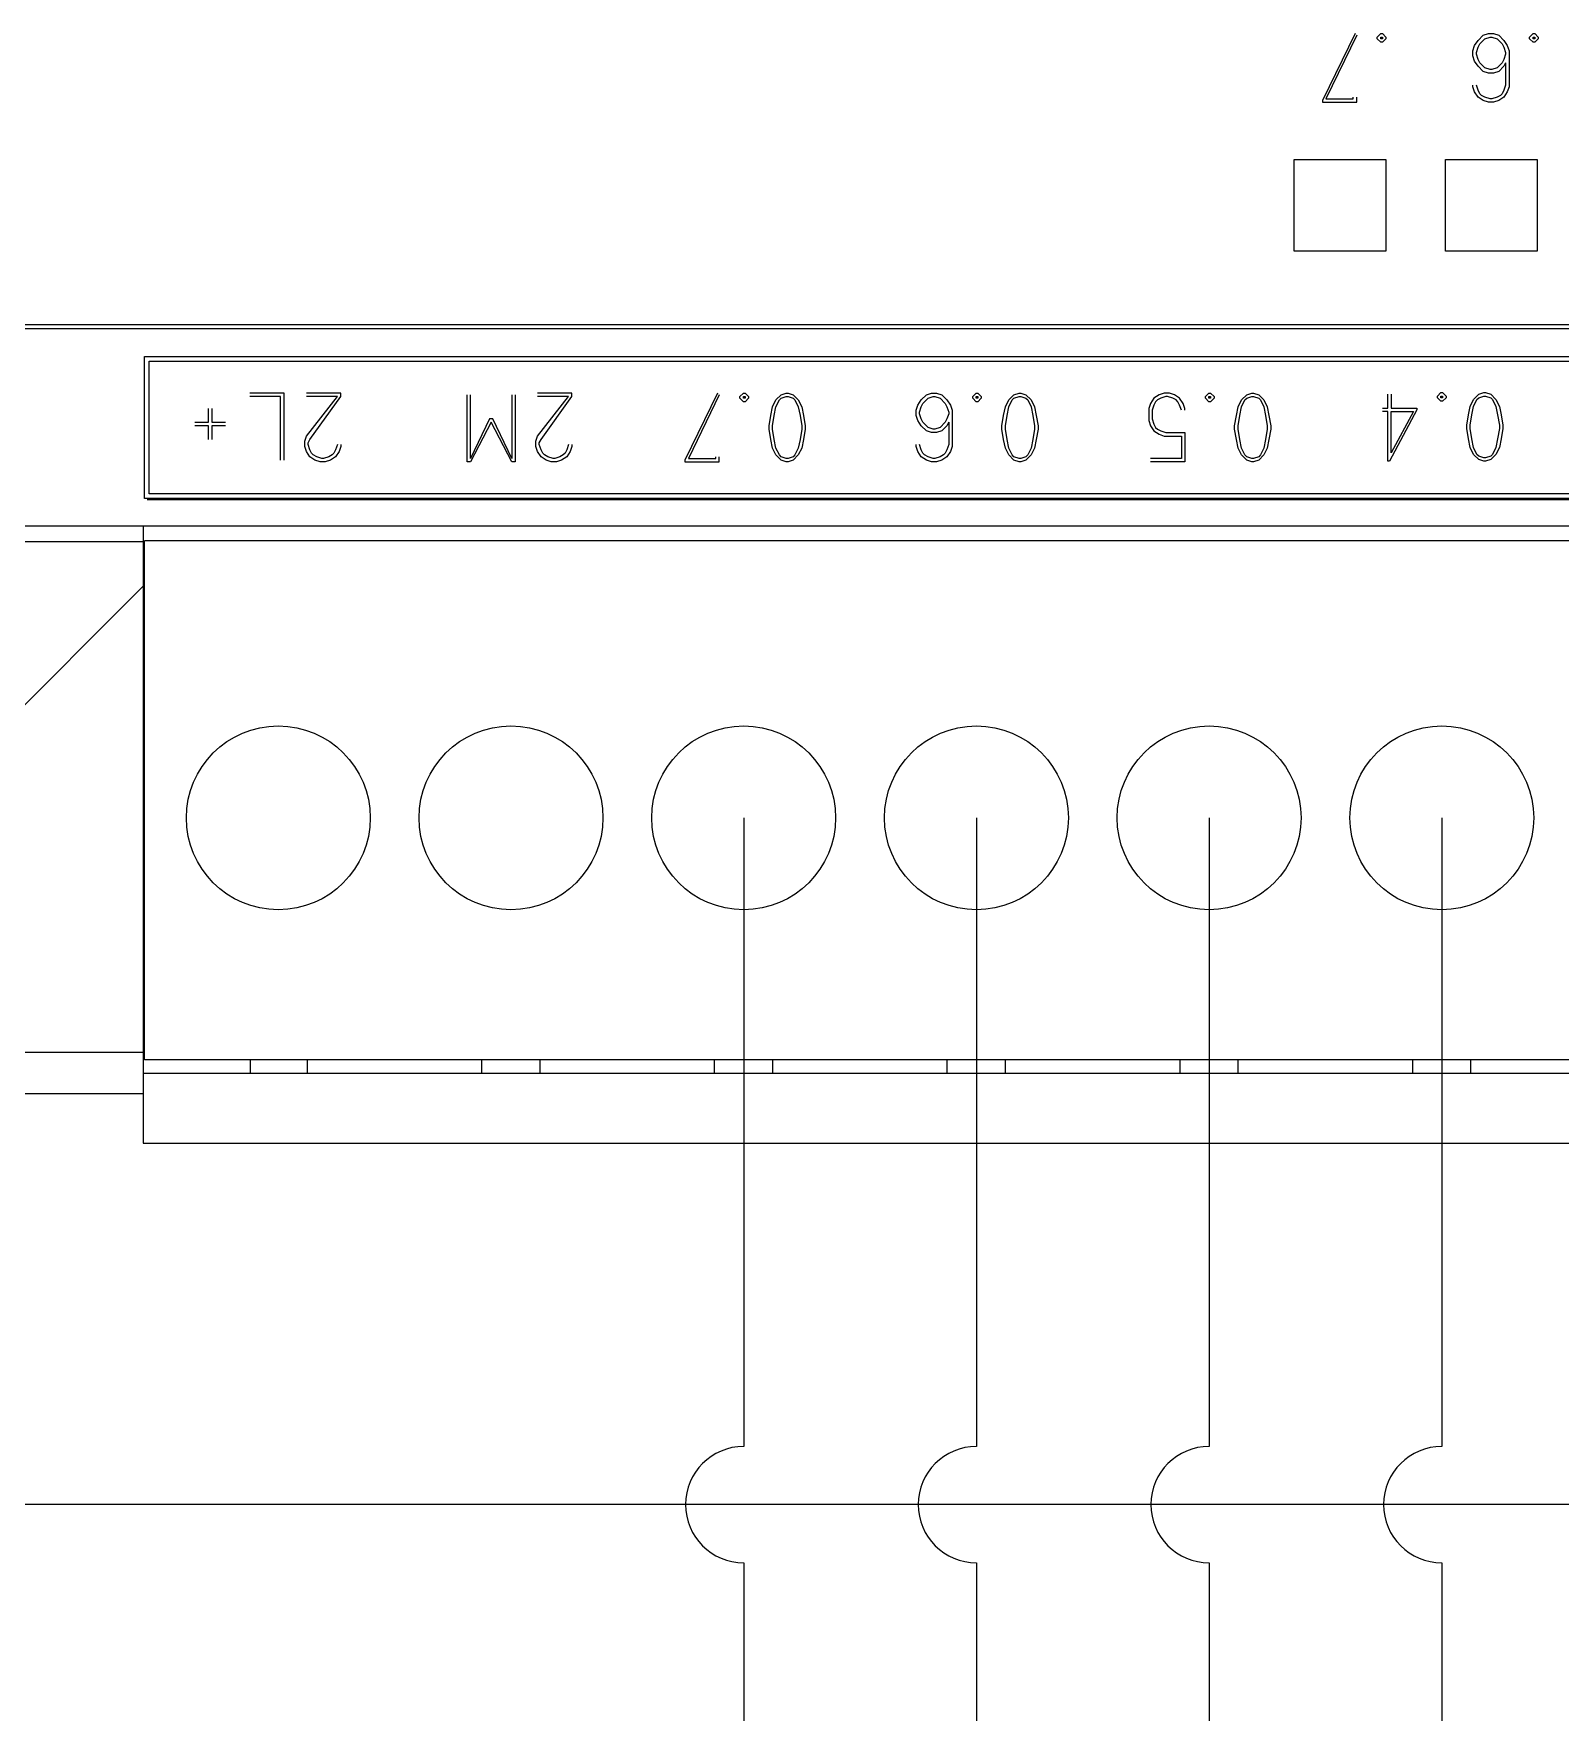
# Model space of a CAD drawing. Header units: millimetres. Extents: x 408 to 981, y 278 to 684.
# Drawn here: x 605.46 to 638.79, y 424.69 to 461.35 of the extents above; entities that cross this region are included whole.
import ezdxf

# ---------------------------------------------------------------- set-up
doc = ezdxf.new("R2010")
doc.units = ezdxf.units.MM
for name, color, linetype in [('0007LEVEL_0', 7, 'Continuous'), ('0007LEVEL_1', 7, 'Continuous'), ('8_ALL_NOTES_BALLOONS_SYMBOLS_GT', 7, 'Continuous'), ('RED_2.5mm^2', 1, 'Continuous')]:
    doc.layers.add(name, color=color, linetype=linetype)

msp = doc.modelspace()

# ---------------------------------------------------------------- linework, layer by layer
at = {"color": 7, "linetype": 'Continuous'}
for p, q in [((632.983, 456.596), (632.983, 458.596)), ((632.983, 458.596), (634.983, 458.596)), ((634.983, 458.596), (634.983, 456.596)), ((636.283, 456.596), (636.283, 458.596)), ((636.283, 458.596), (638.283, 458.596)), ((638.283, 458.596), (638.283, 456.596)), ((634.983, 456.596), (632.983, 456.596)), ((638.283, 456.596), (636.283, 456.596)), ((539.283, 454.996), (692.483, 454.996)), ((539.283, 454.905), (692.483, 454.905)), ((539.183, 450.596), (672.263, 450.596))]:
    msp.add_line(p, q, dxfattribs=at)
at = {"layer": '0007LEVEL_0', "color": 7, "linetype": 'Continuous'}
for p, q in [((634.308, 461.346), (633.595, 459.883)), ((634.345, 461.308), (633.67, 459.921)), ((634.795, 461.271), (634.87, 461.346)), ((634.795, 461.233), (634.795, 461.271)), ((634.87, 461.158), (634.795, 461.233)), ((634.87, 461.346), (634.908, 461.346)), ((634.87, 461.233), (634.87, 461.271)), ((634.87, 461.271), (634.908, 461.271)), ((634.908, 461.233), (634.87, 461.233)), ((634.908, 461.158), (634.87, 461.158)), ((634.908, 461.346), (634.983, 461.271)), ((634.908, 461.271), (634.908, 461.233)), ((634.983, 461.233), (634.908, 461.158)), ((634.983, 461.271), (634.983, 461.233)), ((636.92, 461.083), (636.995, 461.196)), ((636.995, 461.196), (637.108, 461.308)), ((637.033, 461.121), (637.145, 461.233)), ((637.108, 461.308), (637.22, 461.346)), ((637.145, 461.233), (637.258, 461.271)), ((637.22, 461.346), (637.333, 461.346)), ((637.258, 461.271), (637.295, 461.271)), ((637.295, 461.271), (637.408, 461.233)), ((637.333, 461.346), (637.445, 461.308)), ((637.408, 461.233), (637.52, 461.121)), ((637.445, 461.308), (637.558, 461.196)), ((637.558, 461.196), (637.633, 461.083)), ((638.12, 461.271), (638.195, 461.346)), ((638.12, 461.233), (638.12, 461.271)), ((638.195, 461.158), (638.12, 461.233)), ((638.195, 461.346), (638.233, 461.346)), ((638.195, 461.233), (638.195, 461.271)), ((638.195, 461.271), (638.233, 461.271)), ((638.233, 461.233), (638.195, 461.233)), ((638.233, 461.158), (638.195, 461.158)), ((638.233, 461.346), (638.308, 461.271)), ((638.233, 461.271), (638.233, 461.233)), ((638.308, 461.233), (638.233, 461.158)), ((638.308, 461.271), (638.308, 461.233)), ((636.883, 460.971), (636.92, 461.083)), ((636.883, 460.858), (636.883, 460.971)), ((636.92, 460.746), (636.883, 460.858)), ((636.958, 460.933), (636.995, 461.046)), ((636.958, 460.896), (636.958, 460.933)), ((636.995, 460.783), (636.958, 460.896)), ((636.995, 461.046), (637.033, 461.121)), ((637.033, 460.708), (636.995, 460.783)), ((637.52, 461.121), (637.558, 461.046)), ((637.558, 460.783), (637.52, 460.708)), ((637.558, 461.046), (637.595, 460.933)), ((637.595, 460.896), (637.558, 460.783)), ((637.595, 460.933), (637.595, 460.896)), ((637.633, 461.083), (637.67, 460.971)), ((637.67, 460.971), (637.67, 460.183)), ((636.995, 460.633), (636.92, 460.746)), ((637.108, 460.521), (636.995, 460.633)), ((637.145, 460.596), (637.033, 460.708)), ((637.22, 460.483), (637.108, 460.521)), ((637.258, 460.558), (637.145, 460.596)), ((637.333, 460.483), (637.22, 460.483)), ((637.295, 460.558), (637.258, 460.558)), ((637.408, 460.596), (637.295, 460.558)), ((637.445, 460.521), (637.333, 460.483)), ((637.52, 460.708), (637.408, 460.596)), ((637.558, 460.633), (637.445, 460.521)), ((637.595, 460.708), (637.558, 460.633)), ((637.595, 460.708), (637.595, 460.221)), ((636.883, 460.183), (636.883, 460.221)), ((636.92, 460.071), (636.883, 460.183)), ((636.995, 459.958), (636.92, 460.071)), ((636.995, 460.108), (636.958, 460.221)), ((637.033, 460.033), (636.995, 460.108)), ((637.558, 460.108), (637.52, 460.033)), ((637.595, 460.221), (637.558, 460.108)), ((637.633, 460.071), (637.558, 459.958)), ((637.67, 460.183), (637.633, 460.071)), ((633.595, 459.883), (633.595, 459.846)), ((633.595, 459.846), (634.345, 459.846)), ((633.67, 459.921), (634.27, 459.921)), ((634.27, 459.921), (634.27, 459.958)), ((634.345, 459.846), (634.345, 459.958)), ((637.108, 459.883), (636.995, 459.958)), ((637.07, 459.996), (637.033, 460.033)), ((637.145, 459.958), (637.07, 459.996)), ((637.22, 459.846), (637.108, 459.883)), ((637.258, 459.921), (637.145, 459.958)), ((637.333, 459.846), (637.22, 459.846)), ((637.295, 459.921), (637.258, 459.921)), ((637.408, 459.958), (637.295, 459.921)), ((637.445, 459.883), (637.333, 459.846)), ((637.483, 459.996), (637.408, 459.958)), ((637.558, 459.958), (637.445, 459.883)), ((637.52, 460.033), (637.483, 459.996))]:
    msp.add_line(p, q, dxfattribs=at)
at = {"layer": '0007LEVEL_1', "color": 7, "linetype": 'Continuous'}
for p, q in [((607.883, 451.196), (607.883, 454.296)), ((607.883, 454.296), (672.263, 454.296)), ((607.983, 451.296), (607.983, 454.196)), ((607.983, 454.196), (672.163, 454.196)), ((610.929, 453.496), (610.179, 453.496)), ((610.929, 452.033), (610.929, 453.496)), ((612.167, 453.496), (611.417, 453.496)), ((612.167, 453.421), (612.167, 453.496)), ((614.925, 451.996), (614.925, 453.458)), ((615, 452.071), (615, 453.458)), ((615.9, 453.458), (615.9, 452.071)), ((615.975, 453.458), (615.975, 451.996)), ((617.213, 453.496), (616.463, 453.496)), ((617.213, 453.421), (617.213, 453.496)), ((620.393, 453.496), (619.68, 452.033)), ((620.43, 453.458), (619.755, 452.071)), ((620.88, 453.421), (620.955, 453.496)), ((620.955, 453.496), (620.993, 453.496)), ((620.993, 453.496), (621.068, 453.421)), ((621.668, 453.346), (621.78, 453.458)), ((621.78, 453.458), (621.893, 453.496)), ((621.893, 453.496), (621.93, 453.496)), ((621.93, 453.496), (622.043, 453.458)), ((622.043, 453.458), (622.155, 453.346)), ((624.838, 453.346), (624.95, 453.458)), ((624.95, 453.458), (625.063, 453.496)), ((625.063, 453.496), (625.175, 453.496)), ((625.175, 453.496), (625.288, 453.458)), ((625.288, 453.458), (625.4, 453.346)), ((625.963, 453.421), (626.038, 453.496)), ((626.038, 453.496), (626.075, 453.496)), ((626.075, 453.496), (626.15, 453.421)), ((626.75, 453.346), (626.863, 453.458)), ((626.863, 453.458), (626.975, 453.496)), ((626.975, 453.496), (627.013, 453.496)), ((627.013, 453.496), (627.125, 453.458)), ((627.125, 453.458), (627.238, 453.346)), ((630.03, 453.458), (629.918, 453.383)), ((630.143, 453.496), (630.03, 453.458)), ((630.255, 453.496), (630.143, 453.496)), ((630.368, 453.458), (630.255, 453.496)), ((630.48, 453.383), (630.368, 453.458)), ((631.043, 453.421), (631.118, 453.496)), ((631.118, 453.496), (631.155, 453.496)), ((631.155, 453.496), (631.23, 453.421)), ((631.83, 453.346), (631.943, 453.458)), ((631.943, 453.458), (632.055, 453.496)), ((632.055, 453.496), (632.093, 453.496)), ((632.093, 453.496), (632.205, 453.458)), ((632.205, 453.458), (632.318, 453.346)), ((635.021, 453.17), (635.021, 453.47)), ((635.096, 453.47), (635.096, 453.17)), ((636.109, 453.432), (636.184, 453.507)), ((636.184, 453.507), (636.221, 453.507)), ((636.221, 453.507), (636.296, 453.432)), ((636.896, 453.357), (637.009, 453.47)), ((637.009, 453.47), (637.121, 453.507)), ((637.121, 453.507), (637.159, 453.507)), ((637.159, 453.507), (637.271, 453.47)), ((637.271, 453.47), (637.384, 453.357)), ((609.279, 452.858), (609.279, 453.158)), ((609.354, 453.158), (609.354, 452.858)), ((610.854, 453.421), (610.179, 453.421)), ((610.854, 452.033), (610.854, 453.421)), ((611.417, 452.558), (612.092, 453.421)), ((612.092, 453.421), (611.417, 453.421)), ((611.492, 452.483), (612.167, 453.421)), ((616.463, 452.558), (617.138, 453.421)), ((617.138, 453.421), (616.463, 453.421)), ((616.538, 452.483), (617.213, 453.421)), ((620.88, 453.383), (620.88, 453.421)), ((620.955, 453.308), (620.88, 453.383)), ((620.955, 453.383), (620.955, 453.421)), ((620.955, 453.421), (620.993, 453.421)), ((620.993, 453.383), (620.955, 453.383)), ((620.993, 453.308), (620.955, 453.308)), ((620.993, 453.421), (620.993, 453.383)), ((621.068, 453.383), (620.993, 453.308)), ((621.068, 453.421), (621.068, 453.383)), ((621.555, 453.008), (621.593, 453.196)), ((621.593, 453.196), (621.668, 453.346)), ((621.63, 453.008), (621.668, 453.196)), ((621.668, 453.196), (621.743, 453.346)), ((621.743, 453.346), (621.78, 453.383)), ((621.78, 453.383), (621.893, 453.421)), ((621.893, 453.421), (621.93, 453.421)), ((621.93, 453.421), (622.043, 453.383)), ((622.043, 453.383), (622.08, 453.346)), ((622.08, 453.346), (622.155, 453.196)), ((622.155, 453.346), (622.23, 453.196)), ((622.155, 453.196), (622.193, 453.008)), ((622.23, 453.196), (622.268, 453.008)), ((624.725, 453.121), (624.763, 453.233)), ((624.725, 453.008), (624.725, 453.121)), ((624.763, 453.233), (624.838, 453.346)), ((624.8, 453.083), (624.838, 453.196)), ((624.8, 453.046), (624.8, 453.083)), ((624.838, 453.196), (624.875, 453.271)), ((624.875, 453.271), (624.988, 453.383)), ((624.988, 453.383), (625.1, 453.421)), ((625.1, 453.421), (625.138, 453.421)), ((625.138, 453.421), (625.25, 453.383)), ((625.25, 453.383), (625.363, 453.271)), ((625.363, 453.271), (625.4, 453.196)), ((625.4, 453.346), (625.475, 453.233)), ((625.4, 453.196), (625.438, 453.083)), ((625.438, 453.083), (625.438, 453.046)), ((625.475, 453.233), (625.513, 453.121)), ((625.513, 453.121), (625.513, 452.333)), ((625.963, 453.383), (625.963, 453.421)), ((626.038, 453.308), (625.963, 453.383)), ((626.038, 453.383), (626.038, 453.421)), ((626.038, 453.421), (626.075, 453.421)), ((626.075, 453.383), (626.038, 453.383)), ((626.075, 453.308), (626.038, 453.308)), ((626.075, 453.421), (626.075, 453.383)), ((626.15, 453.383), (626.075, 453.308)), ((626.15, 453.421), (626.15, 453.383)), ((626.638, 453.008), (626.675, 453.196)), ((626.675, 453.196), (626.75, 453.346)), ((626.713, 453.008), (626.75, 453.196)), ((626.75, 453.196), (626.825, 453.346)), ((626.825, 453.346), (626.863, 453.383)), ((626.863, 453.383), (626.975, 453.421)), ((626.975, 453.421), (627.013, 453.421)), ((627.013, 453.421), (627.125, 453.383)), ((627.125, 453.383), (627.163, 453.346)), ((627.163, 453.346), (627.238, 453.196)), ((627.238, 453.346), (627.313, 453.196)), ((627.238, 453.196), (627.275, 453.008)), ((627.313, 453.196), (627.35, 453.008)), ((629.843, 453.271), (629.805, 453.158)), ((629.805, 453.158), (629.805, 452.896)), ((629.918, 453.383), (629.843, 453.271)), ((629.918, 453.233), (629.88, 453.121)), ((629.88, 453.121), (629.88, 452.933)), ((629.955, 453.308), (629.918, 453.233)), ((629.993, 453.346), (629.955, 453.308)), ((630.068, 453.383), (629.993, 453.346)), ((630.18, 453.421), (630.068, 453.383)), ((630.218, 453.421), (630.18, 453.421)), ((630.33, 453.383), (630.218, 453.421)), ((630.405, 453.346), (630.33, 453.383)), ((630.443, 453.308), (630.405, 453.346)), ((630.48, 453.233), (630.443, 453.308)), ((630.555, 453.271), (630.48, 453.383)), ((630.518, 453.121), (630.48, 453.233)), ((630.593, 453.158), (630.555, 453.271)), ((630.593, 453.121), (630.593, 453.158)), ((631.043, 453.383), (631.043, 453.421)), ((631.118, 453.308), (631.043, 453.383)), ((631.118, 453.383), (631.118, 453.421)), ((631.118, 453.421), (631.155, 453.421)), ((631.155, 453.383), (631.118, 453.383)), ((631.155, 453.308), (631.118, 453.308)), ((631.155, 453.421), (631.155, 453.383)), ((631.23, 453.383), (631.155, 453.308)), ((631.23, 453.421), (631.23, 453.383)), ((631.718, 453.008), (631.755, 453.196)), ((631.755, 453.196), (631.83, 453.346)), ((631.793, 453.008), (631.83, 453.196)), ((631.83, 453.196), (631.905, 453.346)), ((631.905, 453.346), (631.943, 453.383)), ((631.943, 453.383), (632.055, 453.421)), ((632.055, 453.421), (632.093, 453.421)), ((632.093, 453.421), (632.205, 453.383)), ((632.205, 453.383), (632.243, 453.346)), ((632.243, 453.346), (632.318, 453.196)), ((632.318, 453.346), (632.393, 453.196)), ((632.318, 453.196), (632.355, 453.008)), ((632.393, 453.196), (632.43, 453.008)), ((634.909, 453.17), (635.021, 453.17)), ((635.021, 453.095), (634.909, 453.095)), ((635.021, 452.007), (635.021, 453.095)), ((635.659, 453.132), (635.059, 452.007)), ((635.096, 453.17), (635.659, 453.17)), ((635.584, 453.095), (635.096, 452.195)), ((635.096, 452.195), (635.096, 453.095)), ((635.096, 453.095), (635.584, 453.095)), ((635.659, 453.17), (635.659, 453.132)), ((636.109, 453.395), (636.109, 453.432)), ((636.184, 453.32), (636.109, 453.395)), ((636.184, 453.395), (636.184, 453.432)), ((636.184, 453.432), (636.221, 453.432)), ((636.221, 453.395), (636.184, 453.395)), ((636.221, 453.32), (636.184, 453.32)), ((636.221, 453.432), (636.221, 453.395)), ((636.296, 453.395), (636.221, 453.32)), ((636.296, 453.432), (636.296, 453.395)), ((636.784, 453.02), (636.821, 453.207)), ((636.821, 453.207), (636.896, 453.357)), ((636.859, 453.02), (636.896, 453.207)), ((636.896, 453.207), (636.971, 453.357)), ((636.971, 453.357), (637.009, 453.395)), ((637.009, 453.395), (637.121, 453.432)), ((637.121, 453.432), (637.159, 453.432)), ((637.159, 453.432), (637.271, 453.395)), ((637.271, 453.395), (637.309, 453.357)), ((637.309, 453.357), (637.384, 453.207)), ((637.384, 453.357), (637.459, 453.207)), ((637.384, 453.207), (637.421, 453.02)), ((637.459, 453.207), (637.496, 453.02)), ((608.979, 452.858), (609.279, 452.858)), ((609.279, 452.783), (608.979, 452.783)), ((609.279, 452.483), (609.279, 452.783)), ((609.354, 452.858), (609.654, 452.858)), ((609.354, 452.783), (609.354, 452.483)), ((609.654, 452.783), (609.354, 452.783)), ((615.413, 452.933), (615, 452.071)), ((615.45, 452.858), (615, 451.996)), ((615.488, 452.933), (615.413, 452.933)), ((615.9, 451.996), (615.45, 452.858)), ((615.9, 452.071), (615.488, 452.933)), ((621.518, 452.783), (621.555, 453.008)), ((621.518, 452.708), (621.518, 452.783)), ((621.555, 452.483), (621.518, 452.708)), ((621.593, 452.783), (621.63, 453.008)), ((621.593, 452.708), (621.593, 452.783)), ((621.63, 452.483), (621.593, 452.708)), ((622.193, 453.008), (622.23, 452.783)), ((622.23, 452.708), (622.193, 452.483)), ((622.23, 452.783), (622.23, 452.708)), ((622.268, 453.008), (622.305, 452.783)), ((622.305, 452.708), (622.268, 452.483)), ((622.305, 452.783), (622.305, 452.708)), ((624.763, 452.896), (624.725, 453.008)), ((624.838, 452.783), (624.763, 452.896)), ((624.838, 452.933), (624.8, 453.046)), ((624.875, 452.858), (624.838, 452.933)), ((624.95, 452.671), (624.838, 452.783)), ((624.988, 452.746), (624.875, 452.858)), ((625.1, 452.708), (624.988, 452.746)), ((625.138, 452.708), (625.1, 452.708)), ((625.25, 452.746), (625.138, 452.708)), ((625.363, 452.858), (625.25, 452.746)), ((625.4, 452.783), (625.288, 452.671)), ((625.4, 452.933), (625.363, 452.858)), ((625.438, 453.046), (625.4, 452.933)), ((625.438, 452.858), (625.4, 452.783)), ((625.438, 452.858), (625.438, 452.371)), ((626.6, 452.783), (626.638, 453.008)), ((626.6, 452.708), (626.6, 452.783)), ((626.638, 452.483), (626.6, 452.708)), ((626.675, 452.783), (626.713, 453.008)), ((626.675, 452.708), (626.675, 452.783)), ((626.713, 452.483), (626.675, 452.708)), ((627.275, 453.008), (627.313, 452.783)), ((627.313, 452.708), (627.275, 452.483)), ((627.313, 452.783), (627.313, 452.708)), ((627.35, 453.008), (627.388, 452.783)), ((627.388, 452.708), (627.35, 452.483)), ((627.388, 452.783), (627.388, 452.708)), ((629.805, 452.896), (629.843, 452.783)), ((629.843, 452.783), (629.918, 452.671)), ((629.88, 452.933), (629.918, 452.821)), ((629.918, 452.821), (629.955, 452.746)), ((629.955, 452.746), (629.993, 452.708)), ((629.993, 452.708), (630.068, 452.671)), ((631.68, 452.783), (631.718, 453.008)), ((631.68, 452.708), (631.68, 452.783)), ((631.718, 452.483), (631.68, 452.708)), ((631.755, 452.783), (631.793, 453.008)), ((631.755, 452.708), (631.755, 452.783)), ((631.793, 452.483), (631.755, 452.708)), ((632.355, 453.008), (632.393, 452.783)), ((632.393, 452.708), (632.355, 452.483)), ((632.393, 452.783), (632.393, 452.708)), ((632.43, 453.008), (632.468, 452.783)), ((632.468, 452.708), (632.43, 452.483)), ((632.468, 452.783), (632.468, 452.708)), ((636.746, 452.795), (636.784, 453.02)), ((636.746, 452.72), (636.746, 452.795)), ((636.784, 452.495), (636.746, 452.72)), ((636.821, 452.795), (636.859, 453.02)), ((636.821, 452.72), (636.821, 452.795)), ((636.859, 452.495), (636.821, 452.72)), ((637.421, 453.02), (637.459, 452.795)), ((637.459, 452.72), (637.421, 452.495)), ((637.459, 452.795), (637.459, 452.72)), ((637.496, 453.02), (637.534, 452.795)), ((637.534, 452.72), (637.496, 452.495)), ((637.534, 452.795), (637.534, 452.72)), ((611.379, 452.446), (611.417, 452.558)), ((611.379, 452.333), (611.379, 452.446)), ((611.454, 452.408), (611.492, 452.483)), ((611.454, 452.371), (611.454, 452.408)), ((611.492, 452.258), (611.454, 452.371)), ((612.092, 452.371), (612.054, 452.258)), ((612.167, 452.371), (612.167, 452.333)), ((616.425, 452.446), (616.463, 452.558)), ((616.425, 452.333), (616.425, 452.446)), ((616.5, 452.408), (616.538, 452.483)), ((616.5, 452.371), (616.5, 452.408)), ((616.538, 452.258), (616.5, 452.371)), ((617.138, 452.371), (617.1, 452.258)), ((617.213, 452.371), (617.213, 452.333)), ((621.593, 452.296), (621.555, 452.483)), ((621.668, 452.296), (621.63, 452.483)), ((622.193, 452.483), (622.155, 452.296)), ((622.268, 452.483), (622.23, 452.296)), ((624.725, 452.333), (624.725, 452.371)), ((624.838, 452.258), (624.8, 452.371)), ((625.063, 452.633), (624.95, 452.671)), ((625.175, 452.633), (625.063, 452.633)), ((625.288, 452.671), (625.175, 452.633)), ((625.438, 452.371), (625.4, 452.258)), ((626.675, 452.296), (626.638, 452.483)), ((626.75, 452.296), (626.713, 452.483)), ((627.275, 452.483), (627.238, 452.296)), ((627.35, 452.483), (627.313, 452.296)), ((629.918, 452.671), (630.03, 452.596)), ((630.03, 452.596), (630.143, 452.558)), ((630.068, 452.671), (630.18, 452.633)), ((630.143, 452.558), (630.518, 452.558)), ((630.18, 452.633), (630.593, 452.633)), ((630.518, 452.558), (630.518, 452.071)), ((630.593, 452.633), (630.593, 451.996)), ((631.755, 452.296), (631.718, 452.483)), ((631.83, 452.296), (631.793, 452.483)), ((632.355, 452.483), (632.318, 452.296)), ((632.43, 452.483), (632.393, 452.296)), ((636.821, 452.307), (636.784, 452.495)), ((636.896, 452.307), (636.859, 452.495)), ((637.421, 452.495), (637.384, 452.307)), ((637.496, 452.495), (637.459, 452.307)), ((611.417, 452.221), (611.379, 452.333)), ((611.492, 452.108), (611.417, 452.221)), ((611.529, 452.183), (611.492, 452.258)), ((611.604, 452.033), (611.492, 452.108)), ((611.567, 452.146), (611.529, 452.183)), ((611.642, 452.108), (611.567, 452.146)), ((611.717, 451.996), (611.604, 452.033)), ((611.754, 452.071), (611.642, 452.108)), ((611.829, 451.996), (611.717, 451.996)), ((611.792, 452.071), (611.754, 452.071)), ((611.904, 452.108), (611.792, 452.071)), ((611.942, 452.033), (611.829, 451.996)), ((611.979, 452.146), (611.904, 452.108)), ((612.054, 452.108), (611.942, 452.033)), ((612.017, 452.183), (611.979, 452.146)), ((612.054, 452.258), (612.017, 452.183)), ((612.129, 452.221), (612.054, 452.108)), ((612.167, 452.333), (612.129, 452.221)), ((615, 451.996), (614.925, 451.996)), ((615.975, 451.996), (615.9, 451.996)), ((616.463, 452.221), (616.425, 452.333)), ((616.538, 452.108), (616.463, 452.221)), ((616.575, 452.183), (616.538, 452.258)), ((616.65, 452.033), (616.538, 452.108)), ((616.613, 452.146), (616.575, 452.183)), ((616.688, 452.108), (616.613, 452.146)), ((616.763, 451.996), (616.65, 452.033)), ((616.8, 452.071), (616.688, 452.108)), ((616.875, 451.996), (616.763, 451.996)), ((616.838, 452.071), (616.8, 452.071)), ((616.95, 452.108), (616.838, 452.071)), ((616.988, 452.033), (616.875, 451.996)), ((617.025, 452.146), (616.95, 452.108)), ((617.1, 452.108), (616.988, 452.033)), ((617.063, 452.183), (617.025, 452.146)), ((617.1, 452.258), (617.063, 452.183)), ((617.175, 452.221), (617.1, 452.108)), ((617.213, 452.333), (617.175, 452.221)), ((619.68, 452.033), (619.68, 451.996)), ((619.68, 451.996), (620.43, 451.996)), ((619.755, 452.071), (620.355, 452.071)), ((620.355, 452.071), (620.355, 452.108)), ((620.43, 451.996), (620.43, 452.108)), ((621.668, 452.146), (621.593, 452.296)), ((621.743, 452.146), (621.668, 452.296)), ((621.78, 452.033), (621.668, 452.146)), ((621.78, 452.108), (621.743, 452.146)), ((621.893, 452.071), (621.78, 452.108)), ((621.893, 451.996), (621.78, 452.033)), ((621.93, 452.071), (621.893, 452.071)), ((621.93, 451.996), (621.893, 451.996)), ((622.043, 452.108), (621.93, 452.071)), ((622.043, 452.033), (621.93, 451.996)), ((622.155, 452.146), (622.043, 452.033)), ((622.08, 452.146), (622.043, 452.108)), ((622.155, 452.296), (622.08, 452.146)), ((622.23, 452.296), (622.155, 452.146)), ((624.763, 452.221), (624.725, 452.333)), ((624.838, 452.108), (624.763, 452.221)), ((624.875, 452.183), (624.838, 452.258)), ((624.95, 452.033), (624.838, 452.108)), ((624.913, 452.146), (624.875, 452.183)), ((624.988, 452.108), (624.913, 452.146)), ((625.063, 451.996), (624.95, 452.033)), ((625.1, 452.071), (624.988, 452.108)), ((625.175, 451.996), (625.063, 451.996)), ((625.138, 452.071), (625.1, 452.071)), ((625.25, 452.108), (625.138, 452.071)), ((625.288, 452.033), (625.175, 451.996)), ((625.325, 452.146), (625.25, 452.108)), ((625.4, 452.108), (625.288, 452.033)), ((625.363, 452.183), (625.325, 452.146)), ((625.4, 452.258), (625.363, 452.183)), ((625.475, 452.221), (625.4, 452.108)), ((625.513, 452.333), (625.475, 452.221)), ((626.75, 452.146), (626.675, 452.296)), ((626.825, 452.146), (626.75, 452.296)), ((626.863, 452.033), (626.75, 452.146)), ((626.863, 452.108), (626.825, 452.146)), ((626.975, 452.071), (626.863, 452.108)), ((626.975, 451.996), (626.863, 452.033)), ((627.013, 452.071), (626.975, 452.071)), ((627.013, 451.996), (626.975, 451.996)), ((627.125, 452.108), (627.013, 452.071)), ((627.125, 452.033), (627.013, 451.996)), ((627.238, 452.146), (627.125, 452.033)), ((627.163, 452.146), (627.125, 452.108)), ((627.238, 452.296), (627.163, 452.146)), ((627.313, 452.296), (627.238, 452.146)), ((630.518, 452.071), (629.843, 452.071)), ((630.593, 451.996), (629.843, 451.996)), ((631.83, 452.146), (631.755, 452.296)), ((631.905, 452.146), (631.83, 452.296)), ((631.943, 452.033), (631.83, 452.146)), ((631.943, 452.108), (631.905, 452.146)), ((632.055, 452.071), (631.943, 452.108)), ((632.055, 451.996), (631.943, 452.033)), ((632.093, 452.071), (632.055, 452.071)), ((632.093, 451.996), (632.055, 451.996)), ((632.205, 452.108), (632.093, 452.071)), ((632.205, 452.033), (632.093, 451.996)), ((632.318, 452.146), (632.205, 452.033)), ((632.243, 452.146), (632.205, 452.108)), ((632.318, 452.296), (632.243, 452.146)), ((632.393, 452.296), (632.318, 452.146)), ((635.059, 452.007), (635.021, 452.007)), ((636.896, 452.157), (636.821, 452.307)), ((636.971, 452.157), (636.896, 452.307)), ((637.009, 452.045), (636.896, 452.157)), ((637.009, 452.12), (636.971, 452.157)), ((637.121, 452.082), (637.009, 452.12)), ((637.121, 452.007), (637.009, 452.045)), ((637.159, 452.082), (637.121, 452.082)), ((637.159, 452.007), (637.121, 452.007)), ((637.271, 452.12), (637.159, 452.082)), ((637.271, 452.045), (637.159, 452.007)), ((637.384, 452.157), (637.271, 452.045)), ((637.309, 452.157), (637.271, 452.12)), ((637.384, 452.307), (637.309, 452.157)), ((637.459, 452.307), (637.384, 452.157)), ((672.163, 451.296), (607.983, 451.296)), ((672.263, 451.196), (607.883, 451.196))]:
    msp.add_line(p, q, dxfattribs=at)
at = {"layer": '8_ALL_NOTES_BALLOONS_SYMBOLS_GT', "color": 7, "linetype": 'Continuous'}
for p, q in [((607.937, 451.173), (672.334, 451.173)), ((539.183, 450.596), (672.263, 450.596)), ((607.856, 450.596), (607.856, 437.12)), ((607.856, 450.246), (603.564, 450.246)), ((607.882, 438.938), (607.882, 450.267)), ((669.604, 450.267), (607.882, 450.267)), ((607.856, 449.277), (603.564, 444.985)), ((607.856, 439.096), (603.564, 439.096)), ((669.604, 438.938), (607.882, 438.938)), ((610.193, 438.644), (610.193, 438.938)), ((611.438, 438.644), (611.438, 438.938)), ((615.248, 438.644), (615.248, 438.938)), ((616.518, 438.644), (616.518, 438.938)), ((620.328, 438.644), (620.328, 438.938)), ((621.598, 438.644), (621.598, 438.938)), ((625.408, 438.644), (625.408, 438.938)), ((626.678, 438.644), (626.678, 438.938)), ((630.488, 438.644), (630.488, 438.938)), ((631.758, 438.644), (631.758, 438.938)), ((635.568, 438.644), (635.568, 438.938)), ((636.838, 438.644), (636.838, 438.938)), ((607.856, 438.644), (669.604, 438.644)), ((607.856, 438.196), (603.564, 438.196)), ((607.856, 437.12), (669.604, 437.12))]:
    msp.add_line(p, q, dxfattribs=at)
for centre in [(610.803, 444.222), (615.883, 444.222), (620.963, 444.222), (626.043, 444.222), (631.123, 444.222), (636.203, 444.222)]:
    msp.add_circle(centre, 2.007, dxfattribs=at)
at = {"layer": 'RED_2.5mm^2'}
for p, q in [((620.963, 444.222), (620.963, 430.497)), ((626.043, 444.222), (626.043, 430.497)), ((631.123, 444.222), (631.123, 430.497)), ((636.203, 444.222), (636.203, 430.497)), ((661.603, 429.227), (496.038, 429.227)), ((620.963, 427.957), (620.963, 406.942)), ((626.043, 427.957), (626.043, 410.952)), ((631.123, 427.957), (631.123, 413.952)), ((636.203, 427.957), (636.203, 416.952))]:
    msp.add_line(p, q, dxfattribs=at)
for centre in [(620.963, 429.227), (626.043, 429.227), (631.123, 429.227), (636.203, 429.227)]:
    msp.add_arc(centre, 1.27, 90, 270, dxfattribs=at)

doc.saveas('drawing.dxf')
